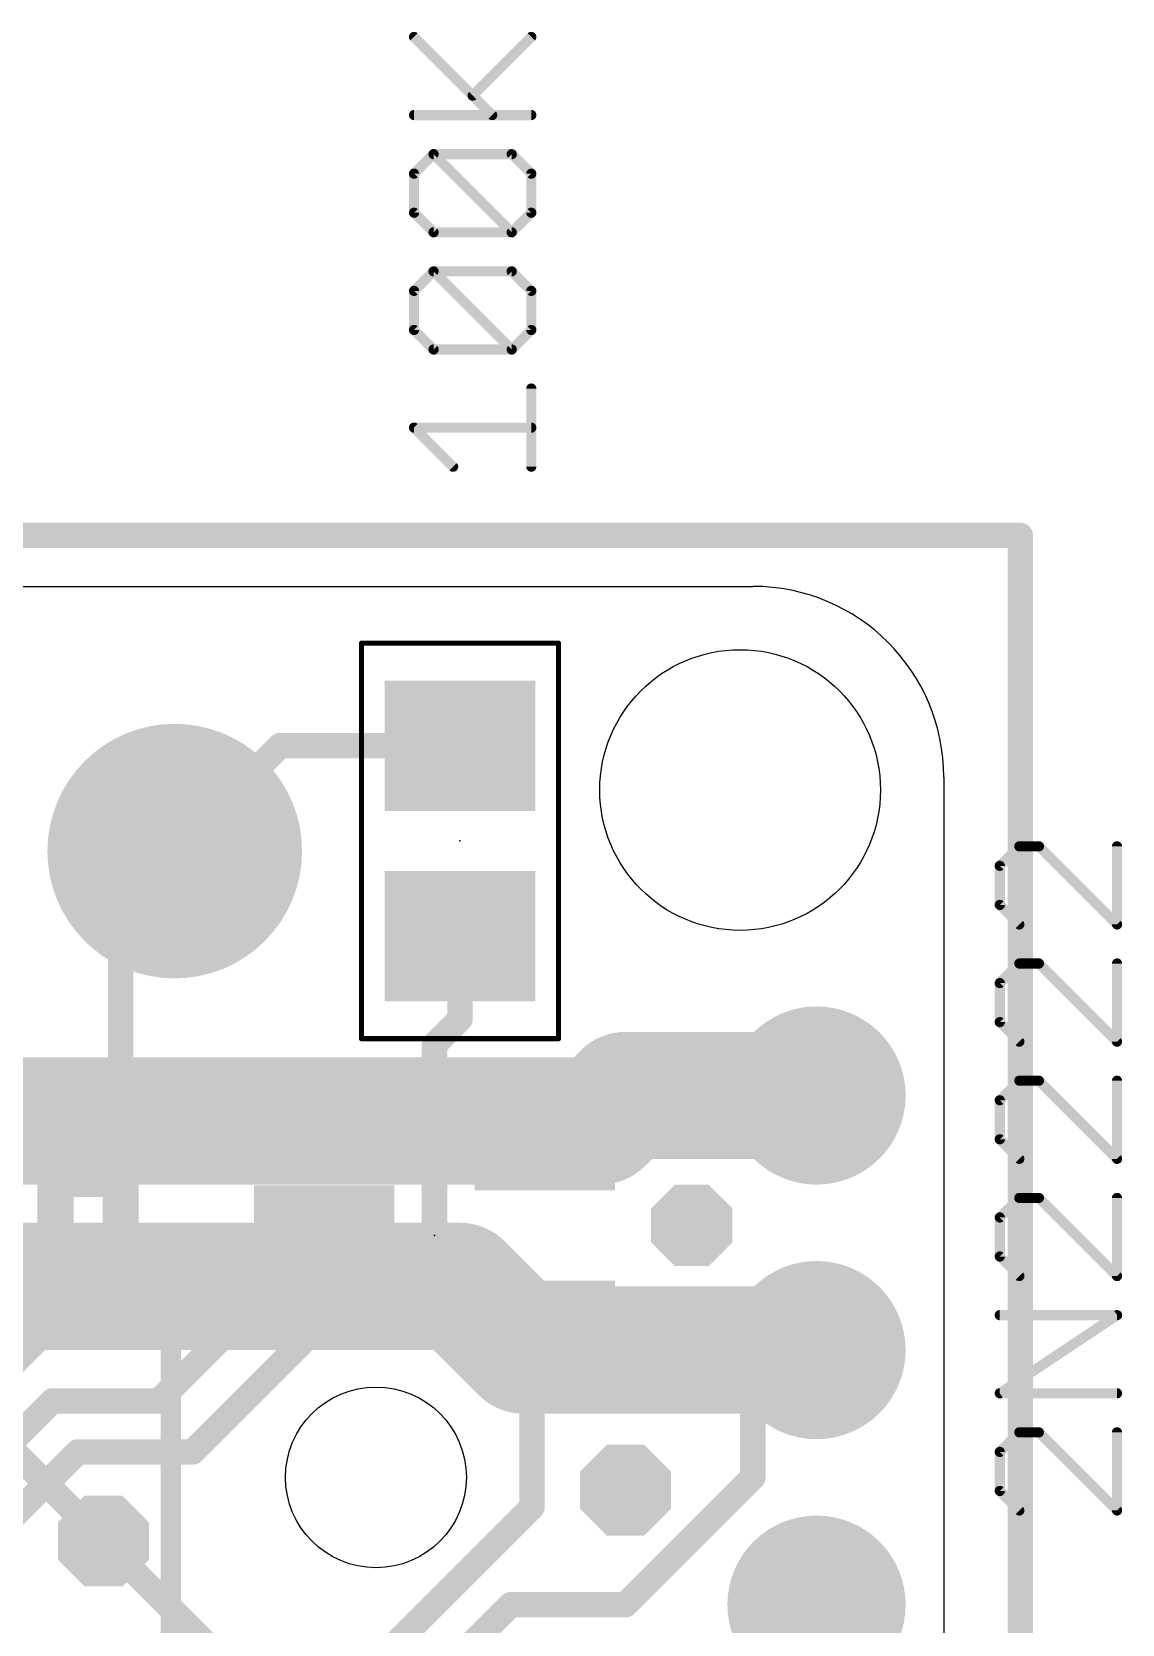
# Model space of a CAD drawing. Extents: x -1.7 to 23.1, y -5.6 to 23.3.
# Drawn here: x 11.22 to 22.1, y 7.43 to 23.31 of the extents above; entities that cross this region are included whole.
import ezdxf

# ---------------------------------------------------------------- set-up
doc = ezdxf.new("R2010")
doc.units = 0
for name, color, linetype in [('1', 12, 'CONTINUOUS'), ('16', 132, 'CONTINUOUS'), ('17', 110, 'CONTINUOUS'), ('18', 110, 'CONTINUOUS'), ('20', 53, 'CONTINUOUS'), ('21', 53, 'CONTINUOUS'), ('23', 53, 'CONTINUOUS'), ('27', 253, 'CONTINUOUS'), ('39', 12, 'CONTINUOUS')]:
    doc.layers.add(name, color=color, linetype=linetype)

# ---------------------------------------------------------------- blocks, each defined once
blk = doc.blocks.new('ROUNDP')
at = {"const_width": 0.5}
blk.add_lwpolyline([(0, -0.25, 1), (0, 0.25, 1), (0, -0.25)], format="xyb", dxfattribs=at)
blk = doc.blocks.new('RECT')
blk.add_solid([(-0.5, -0.5), (0.5, -0.5), (-0.5, 0.5), (0.5, 0.5)])
blk = doc.blocks.new('OCTAGONV')
at = {"const_width": 0.5}
blk.add_lwpolyline([(-0.25, -0.1036), (-0.25, 0.1036), (-0.1036, 0.25), (0.1036, 0.25), (0.25, 0.1036), (0.25, -0.1036), (0.1036, -0.25), (-0.1036, -0.25), (-0.25, -0.1036), (-0.25, 0.1036)], dxfattribs=at)

msp = doc.modelspace()

# ---------------------------------------------------------------- linework, layer by layer
at = {"layer": '1', "const_width": 0.254}
for points in [[(0, 18.288), (21.082, 18.288)], [(21.082, 18.288), (21.082, -0.762)], [(12.6492, 15.1384), (13.7008, 16.19)], [(13.7008, 16.19), (15.494, 16.19)], [(12.6492, 15.1384), (12.11, 14.5992)], [(12.11, 14.5992), (12.11, 11.815)], [(15.494, 13.462), (15.494, 14.29)], [(15.24, 13.208), (15.494, 13.462)], [(15.24, 10.541), (15.24, 13.208)], [(11.46, 11.815), (12.11, 11.815)], [(12.11, 11.094), (12.11, 11.815)], [(14.14, 11.303), (12.489, 9.652)], [(12.11, 11.094), (10.287, 9.271)], [(14.986, 10.287), (15.24, 10.541)], [(13.97, 10.287), (12.827, 9.144)], [(14.986, 10.287), (13.97, 10.287)], [(16.213, 8.593), (16.213, 10.353)], [(16.213, 10.353), (16.34, 10.353)], [(18.415, 9.525), (19.05, 10.16)], [(11.43, 9.652), (10.033, 8.255)], [(12.489, 9.652), (11.43, 9.652)], [(18.415, 8.89), (18.415, 9.525)], [(11.684, 9.144), (10.287, 7.747)], [(12.827, 9.144), (11.684, 9.144)], [(17.145, 7.62), (18.415, 8.89)], [(14.494, 6.874), (16.213, 8.593)], [(13.208, 6.985), (11.938, 8.255)], [(15.494, 7.112), (16.002, 7.62)], [(16.002, 7.62), (17.145, 7.62)]]:
    msp.add_lwpolyline(points, dxfattribs=at)
at = {"layer": '1', "const_width": 0.127}
for points in [[(21.1455, 18.288, 1), (21.0185, 18.288)], [(21.082, 18.2245, 1), (21.082, 18.3515)], [(13.7008, 16.2535, 1), (13.7008, 16.1265)], [(13.7457, 16.1451, 1), (13.6559, 16.2349)], [(15.494, 16.1265, 1), (15.494, 16.2535)], [(12.6941, 15.0935, 1), (12.6043, 15.1833)], [(12.6043, 15.1833, 1), (12.6941, 15.0935)], [(12.1735, 14.5992, 1), (12.0465, 14.5992)], [(12.0651, 14.6441, 1), (12.1549, 14.5543)], [(15.5575, 14.29, 1), (15.4305, 14.29)], [(15.4305, 13.462, 1), (15.5575, 13.462)], [(15.5389, 13.4171, 1), (15.4491, 13.5069)], [(15.3035, 13.208, 1), (15.1765, 13.208)], [(15.1951, 13.2529, 1), (15.2849, 13.1631)], [(11.46, 11.8785, 1), (11.46, 11.7515)], [(12.1735, 11.815, 1), (12.0465, 11.815)], [(12.11, 11.7515, 1), (12.11, 11.8785)], [(12.0465, 11.815, 1), (12.1735, 11.815)], [(14.1849, 11.2581, 1), (14.0951, 11.3479)], [(12.0465, 11.094, 1), (12.1735, 11.094)], [(12.1549, 11.0491, 1), (12.0651, 11.1389)], [(15.2849, 10.4961, 1), (15.1951, 10.5859)], [(15.1765, 10.541, 1), (15.3035, 10.541)], [(13.97, 10.3505, 1), (13.97, 10.2235)], [(14.0149, 10.2421, 1), (13.9251, 10.3319)], [(14.9411, 10.3319, 1), (15.0309, 10.2421)], [(14.986, 10.2235, 1), (14.986, 10.3505)], [(16.2765, 10.353, 1), (16.1495, 10.353)], [(16.213, 10.4165, 1), (16.213, 10.2895)], [(16.34, 10.2895, 1), (16.34, 10.4165)], [(19.0949, 10.1151, 1), (19.0051, 10.2049)], [(11.43, 9.7155, 1), (11.43, 9.5885)], [(11.4749, 9.6071, 1), (11.3851, 9.6969)], [(12.4441, 9.6969, 1), (12.5339, 9.6071)], [(12.489, 9.5885, 1), (12.489, 9.7155)], [(18.4785, 9.525, 1), (18.3515, 9.525)], [(18.3701, 9.5699, 1), (18.4599, 9.4801)], [(11.684, 9.2075, 1), (11.684, 9.0805)], [(11.7289, 9.0991, 1), (11.6391, 9.1889)], [(12.7821, 9.1889, 1), (12.8719, 9.0991)], [(12.827, 9.0805, 1), (12.827, 9.2075)], [(18.3515, 8.89, 1), (18.4785, 8.89)], [(18.4599, 8.8451, 1), (18.3701, 8.9349)], [(16.1495, 8.593, 1), (16.2765, 8.593)], [(16.2579, 8.5481, 1), (16.1681, 8.6379)], [(11.9829, 8.2999, 1), (11.8931, 8.2101)], [(16.002, 7.6835, 1), (16.002, 7.5565)], [(16.0469, 7.5751, 1), (15.9571, 7.6649)], [(17.1001, 7.6649, 1), (17.1899, 7.5751)], [(17.145, 7.5565, 1), (17.145, 7.6835)]]:
    msp.add_lwpolyline(points, format="xyb", dxfattribs=at)
at = {"layer": '16'}
for points, const_width in [([(1.27, 18.288), (21.082, 18.288)], 0.254), ([(21.082, 18.288), (21.082, -0.762)], 0.254), ([(17.145, 12.7), (16.891, 12.446)], 1.27), ([(19.05, 12.7), (17.145, 12.7)], 1.27), ([(16.891, 12.446), (5.842, 12.446)], 1.27), ([(15.494, 10.795), (3.81, 10.795)], 1.27), ([(15.494, 10.795), (16.129, 10.16)], 1.27), ([(16.129, 10.16), (19.05, 10.16)], 1.27), ([(11.938, 8.255), (10.922, 9.271)], 0.254)]:
    msp.add_lwpolyline(points, dxfattribs=dict(at, const_width=const_width))
for points, const_width in [([(21.1455, 18.288, 1), (21.0185, 18.288)], 0.127), ([(21.082, 18.2245, 1), (21.082, 18.3515)], 0.127), ([(17.145, 13.0175, 1), (17.145, 12.3825)], 0.635), ([(17.3695, 12.4755, 1), (16.9205, 12.9245)], 0.635), ([(19.05, 12.3825, 1), (19.05, 13.0175)], 0.635), ([(16.891, 12.1285, 1), (16.891, 12.7635)], 0.635), ([(16.6665, 12.6705, 1), (17.1155, 12.2215)], 0.635), ([(15.7185, 11.0195, 1), (15.2695, 10.5705)], 0.635), ([(15.494, 10.4775, 1), (15.494, 11.1125)], 0.635), ([(16.129, 10.4775, 1), (16.129, 9.8425)], 0.635), ([(15.9045, 9.9355, 1), (16.3535, 10.3845)], 0.635), ([(19.05, 9.8425, 1), (19.05, 10.4775)], 0.635), ([(11.8931, 8.2101, 1), (11.9829, 8.2999)], 0.127)]:
    msp.add_lwpolyline(points, format="xyb", dxfattribs=dict(at, const_width=const_width))
at = {"layer": '20'}
for p, q in [((1.905, 17.78), (18.415, 17.78)), ((20.32, 15.875), (20.32, 1.905))]:
    msp.add_line(p, q, dxfattribs=at)
for centre, radius in [((18.288, 15.748), 1.4), ((14.6558, 8.89), 0.9017)]:
    msp.add_circle(centre, radius, dxfattribs=at)
msp.add_arc((18.415, 15.875), 1.905, 0, 90, dxfattribs=at)
at = {"layer": '21', "const_width": 0.2032}
for points in [[(7.71, 11.04), (12.61, 11.04)], [(12.61, 11.04), (12.61, 6.74)]]:
    msp.add_lwpolyline(points, dxfattribs=at)
at = {"layer": '21', "const_width": 0.1016}
for points in [[(12.6608, 11.04, 1), (12.5592, 11.04)], [(12.61, 10.9892, 1), (12.61, 11.0908)]]:
    msp.add_lwpolyline(points, format="xyb", dxfattribs=at)
at = {"layer": '23'}
for p in [(15.494, 15.24), (15.24, 11.303)]:
    msp.add_point(p, dxfattribs=at)
at = {"layer": '27', "const_width": 0.1016}
for points in [[(15.8154, 22.482), (15.0358, 23.2616)], [(15.6205, 22.6769), (16.2052, 23.2616)], [(15.0358, 22.482), (16.2052, 22.482)], [(15.0358, 21.8973), (15.2307, 22.0922)], [(15.2307, 22.0922), (16.0103, 22.0922)], [(16.0103, 21.3126), (15.2307, 22.0922)], [(16.0103, 22.0922), (16.2052, 21.8973)], [(15.0358, 21.5075), (15.0358, 21.8973)], [(16.2052, 21.8973), (16.2052, 21.5075)], [(15.2307, 21.3126), (15.0358, 21.5075)], [(16.2052, 21.5075), (16.0103, 21.3126)], [(16.0103, 21.3126), (15.2307, 21.3126)], [(15.0358, 20.7279), (15.2307, 20.9228)], [(15.2307, 20.9228), (16.0103, 20.9228)], [(16.0103, 20.1432), (15.2307, 20.9228)], [(16.0103, 20.9228), (16.2052, 20.7279)], [(15.0358, 20.3381), (15.0358, 20.7279)], [(16.2052, 20.7279), (16.2052, 20.3381)], [(15.2307, 20.1432), (15.0358, 20.3381)], [(16.2052, 20.3381), (16.0103, 20.1432)], [(16.0103, 20.1432), (15.2307, 20.1432)], [(16.2052, 18.9738), (16.2052, 19.7534)], [(15.4256, 18.9738), (15.0358, 19.3636)], [(15.0358, 19.3636), (16.2052, 19.3636)], [(21.0727, 15.1864), (20.8778, 14.9915)], [(21.2676, 15.1864), (21.0727, 15.1864)], [(22.0472, 14.4068), (21.2676, 15.1864)], [(22.0472, 15.1864), (22.0472, 14.4068)], [(20.8778, 14.9915), (20.8778, 14.6017)], [(20.8778, 14.6017), (21.0727, 14.4068)], [(21.0727, 14.017), (20.8778, 13.8221)], [(21.2676, 14.017), (21.0727, 14.017)], [(22.0472, 13.2374), (21.2676, 14.017)], [(22.0472, 14.017), (22.0472, 13.2374)], [(20.8778, 13.8221), (20.8778, 13.4323)], [(20.8778, 13.4323), (21.0727, 13.2374)], [(21.0727, 12.8476), (20.8778, 12.6527)], [(21.2676, 12.8476), (21.0727, 12.8476)], [(22.0472, 12.068), (21.2676, 12.8476)], [(22.0472, 12.8476), (22.0472, 12.068)], [(20.8778, 12.6527), (20.8778, 12.2629)], [(20.8778, 12.2629), (21.0727, 12.068)], [(21.0727, 11.6782), (20.8778, 11.4833)], [(21.2676, 11.6782), (21.0727, 11.6782)], [(22.0472, 10.8986), (21.2676, 11.6782)], [(22.0472, 11.6782), (22.0472, 10.8986)], [(20.8778, 11.4833), (20.8778, 11.0935)], [(20.8778, 11.0935), (21.0727, 10.8986)], [(20.8778, 9.7292), (22.0472, 10.5088)], [(22.0472, 10.5088), (20.8778, 10.5088)], [(22.0472, 9.7292), (20.8778, 9.7292)], [(21.0727, 9.3394), (20.8778, 9.1445)], [(21.2676, 9.3394), (21.0727, 9.3394)], [(22.0472, 8.5598), (21.2676, 9.3394)], [(22.0472, 9.3394), (22.0472, 8.5598)], [(20.8778, 9.1445), (20.8778, 8.7547)], [(20.8778, 8.7547), (21.0727, 8.5598)]]:
    msp.add_lwpolyline(points, dxfattribs=at)
at = {"layer": '27', "const_width": 0.0508}
for points in [[(15.0538, 23.2795, 1), (15.0178, 23.2436)], [(16.2232, 23.2436, 1), (16.1872, 23.2795)], [(15.6025, 22.6948, 1), (15.6385, 22.6589)], [(15.0358, 22.5074, 1), (15.0358, 22.4566)], [(15.7974, 22.464, 1), (15.8334, 22.5)], [(16.2052, 22.4566, 1), (16.2052, 22.5074)], [(15.2487, 22.1102, 1), (15.2127, 22.0742)], [(15.2307, 22.1176, 1), (15.2307, 22.0668)], [(15.2487, 22.0742, 1), (15.2127, 22.1102)], [(16.0283, 22.1102, 1), (15.9923, 22.0742)], [(16.0103, 22.0668, 1), (16.0103, 22.1176)], [(15.0178, 21.9153, 1), (15.0538, 21.8793)], [(15.0612, 21.8973, 1), (15.0104, 21.8973)], [(16.2306, 21.8973, 1), (16.1798, 21.8973)], [(16.1872, 21.8793, 1), (16.2232, 21.9153)], [(15.0538, 21.5255, 1), (15.0178, 21.4895)], [(15.0104, 21.5075, 1), (15.0612, 21.5075)], [(16.1798, 21.5075, 1), (16.2306, 21.5075)], [(16.2232, 21.4895, 1), (16.1872, 21.5255)], [(15.2307, 21.338, 1), (15.2307, 21.2872)], [(15.2127, 21.2946, 1), (15.2487, 21.3306)], [(15.9923, 21.3306, 1), (16.0283, 21.2946)], [(15.9923, 21.2946, 1), (16.0283, 21.3306)], [(16.0103, 21.2872, 1), (16.0103, 21.338)], [(15.2487, 20.9408, 1), (15.2127, 20.9048)], [(15.2307, 20.9482, 1), (15.2307, 20.8974)], [(15.2487, 20.9048, 1), (15.2127, 20.9408)], [(16.0283, 20.9408, 1), (15.9923, 20.9048)], [(16.0103, 20.8974, 1), (16.0103, 20.9482)], [(15.0178, 20.7459, 1), (15.0538, 20.7099)], [(15.0612, 20.7279, 1), (15.0104, 20.7279)], [(16.2306, 20.7279, 1), (16.1798, 20.7279)], [(16.1872, 20.7099, 1), (16.2232, 20.7459)], [(15.0538, 20.3561, 1), (15.0178, 20.3201)], [(15.0104, 20.3381, 1), (15.0612, 20.3381)], [(16.1798, 20.3381, 1), (16.2306, 20.3381)], [(16.2232, 20.3201, 1), (16.1872, 20.3561)], [(15.2307, 20.1686, 1), (15.2307, 20.1178)], [(15.2127, 20.1252, 1), (15.2487, 20.1612)], [(15.9923, 20.1612, 1), (16.0283, 20.1252)], [(15.9923, 20.1252, 1), (16.0283, 20.1612)], [(16.0103, 20.1178, 1), (16.0103, 20.1686)], [(16.2306, 19.7534, 1), (16.1798, 19.7534)], [(15.0538, 19.3816, 1), (15.0178, 19.3456)], [(15.0358, 19.389, 1), (15.0358, 19.3382)], [(16.2052, 19.3382, 1), (16.2052, 19.389)], [(15.4076, 18.9558, 1), (15.4436, 18.9918)], [(16.1798, 18.9738, 1), (16.2306, 18.9738)], [(21.0727, 15.2118, 1), (21.0727, 15.161)], [(21.0907, 15.1684, 1), (21.0547, 15.2043)], [(21.2856, 15.2043, 1), (21.2496, 15.1684)], [(21.2676, 15.161, 1), (21.2676, 15.2118)], [(22.0726, 15.1864, 1), (22.0218, 15.1864)], [(20.9032, 14.9915, 1), (20.8524, 14.9915)], [(20.8598, 15.0094, 1), (20.8958, 14.9735)], [(20.8958, 14.6196, 1), (20.8598, 14.5837)], [(20.8524, 14.6017, 1), (20.9032, 14.6017)], [(21.0547, 14.3888, 1), (21.0907, 14.4247)], [(22.0218, 14.4068, 1), (22.0726, 14.4068)], [(22.0292, 14.3888, 1), (22.0652, 14.4247)], [(21.0727, 14.0424, 1), (21.0727, 13.9916)], [(21.0907, 13.999, 1), (21.0547, 14.0349)], [(21.2856, 14.0349, 1), (21.2496, 13.999)], [(21.2676, 13.9916, 1), (21.2676, 14.0424)], [(22.0726, 14.017, 1), (22.0218, 14.017)], [(20.9032, 13.8221, 1), (20.8524, 13.8221)], [(20.8598, 13.84, 1), (20.8958, 13.8041)], [(20.8958, 13.4502, 1), (20.8598, 13.4143)], [(20.8524, 13.4323, 1), (20.9032, 13.4323)], [(21.0547, 13.2194, 1), (21.0907, 13.2553)], [(22.0218, 13.2374, 1), (22.0726, 13.2374)], [(22.0292, 13.2194, 1), (22.0652, 13.2553)], [(21.0727, 12.873, 1), (21.0727, 12.8222)], [(21.0907, 12.8296, 1), (21.0547, 12.8655)], [(21.2856, 12.8655, 1), (21.2496, 12.8296)], [(21.2676, 12.8222, 1), (21.2676, 12.873)], [(22.0726, 12.8476, 1), (22.0218, 12.8476)], [(20.9032, 12.6527, 1), (20.8524, 12.6527)], [(20.8598, 12.6706, 1), (20.8958, 12.6347)], [(20.8958, 12.2808, 1), (20.8598, 12.2449)], [(20.8524, 12.2629, 1), (20.9032, 12.2629)], [(21.0547, 12.05, 1), (21.0907, 12.086)], [(22.0218, 12.068, 1), (22.0726, 12.068)], [(22.0292, 12.05, 1), (22.0652, 12.086)], [(21.0727, 11.7036, 1), (21.0727, 11.6528)], [(21.0907, 11.6602, 1), (21.0547, 11.6962)], [(21.2856, 11.6962, 1), (21.2496, 11.6602)], [(21.2676, 11.6528, 1), (21.2676, 11.7036)], [(22.0726, 11.6782, 1), (22.0218, 11.6782)], [(20.8598, 11.5013, 1), (20.8958, 11.4653)], [(20.9032, 11.4833, 1), (20.8524, 11.4833)], [(20.8958, 11.1115, 1), (20.8598, 11.0755)], [(20.8524, 11.0935, 1), (20.9032, 11.0935)], [(21.0547, 10.8806, 1), (21.0907, 10.9166)], [(22.0218, 10.8986, 1), (22.0726, 10.8986)], [(22.0292, 10.8806, 1), (22.0652, 10.9166)], [(20.8778, 10.5342, 1), (20.8778, 10.4834)], [(22.0613, 10.4877, 1), (22.0331, 10.5299)], [(22.0472, 10.4834, 1), (22.0472, 10.5342)], [(20.8778, 9.7546, 1), (20.8778, 9.7038)], [(20.8637, 9.7503, 1), (20.8919, 9.7081)], [(22.0472, 9.7038, 1), (22.0472, 9.7546)], [(21.0727, 9.3648, 1), (21.0727, 9.314)], [(21.0907, 9.3214, 1), (21.0547, 9.3574)], [(21.2856, 9.3574, 1), (21.2496, 9.3214)], [(21.2676, 9.314, 1), (21.2676, 9.3648)], [(22.0726, 9.3394, 1), (22.0218, 9.3394)], [(20.8598, 9.1625, 1), (20.8958, 9.1265)], [(20.9032, 9.1445, 1), (20.8524, 9.1445)], [(20.8958, 8.7727, 1), (20.8598, 8.7367)], [(20.8524, 8.7547, 1), (20.9032, 8.7547)], [(21.0547, 8.5418, 1), (21.0907, 8.5778)], [(22.0218, 8.5598, 1), (22.0726, 8.5598)], [(22.0292, 8.5418, 1), (22.0652, 8.5778)]]:
    msp.add_lwpolyline(points, format="xyb", dxfattribs=at)
at = {"layer": '39', "const_width": 0.0508}
for points in [[(14.511, 13.267), (14.511, 17.213)], [(14.511, 17.213), (16.477, 17.213)], [(16.477, 17.213), (16.477, 13.267)], [(16.477, 13.267), (14.511, 13.267)]]:
    msp.add_lwpolyline(points, dxfattribs=at)
at = {"layer": '39', "const_width": 0.0254}
for points in [[(14.5237, 17.213, 1), (14.4983, 17.213)], [(14.511, 17.2257, 1), (14.511, 17.2003)], [(16.4897, 17.213, 1), (16.4643, 17.213)], [(16.477, 17.2003, 1), (16.477, 17.2257)], [(14.511, 13.2797, 1), (14.511, 13.2543)], [(14.4983, 13.267, 1), (14.5237, 13.267)], [(16.4643, 13.267, 1), (16.4897, 13.267)], [(16.477, 13.2543, 1), (16.477, 13.2797)]]:
    msp.add_lwpolyline(points, format="xyb", dxfattribs=at)

# ---------------------------------------------------------------- block references
at = {"layer": '1'}
for p, xscale, yscale, rotation in [((15.494, 16.19), 1.3, 1.5, 90), ((15.494, 14.29), 1.3, 1.5, 90), ((11.46, 11.815), 0.36, 1.26, 180), ((12.11, 11.815), 0.36, 1.26, 180)]:
    msp.add_blockref('RECT', p, dxfattribs=dict(at, xscale=xscale, yscale=yscale, rotation=rotation))
at = {"layer": '1', "yscale": 1.4, "rotation": 90}
for p in [(16.34, 12.253), (14.14, 11.303), (16.34, 10.353)]:
    msp.add_blockref('RECT', p, dxfattribs=at)
at = {"layer": '17', "xscale": 2.54, "yscale": 2.54, "rotation": 90}
msp.add_blockref('ROUNDP', (12.6492, 15.1384), dxfattribs=at)
msp.add_blockref('ROUNDP', (12.6492, 15.1384), dxfattribs=at)
at = {"layer": '17', "xscale": 1.778, "yscale": 1.778}
for p in [(19.05, 12.7), (19.05, 12.7), (19.05, 10.16), (19.05, 10.16), (19.05, 7.62), (19.05, 7.62)]:
    msp.add_blockref('ROUNDP', p, dxfattribs=at)
at = {"layer": '18'}
for p, xscale, yscale in [((17.8054, 11.4046), 0.8128, 0.8128), ((17.8054, 11.4046), 0.8128, 0.8128), ((17.145, 8.763), 0.9064, 0.9064), ((17.145, 8.763), 0.9064, 0.9064), ((11.938, 8.255), 0.9064, 0.9064), ((11.938, 8.255), 0.9064, 0.9064)]:
    msp.add_blockref('OCTAGONV', p, dxfattribs=dict(at, xscale=xscale, yscale=yscale))

doc.saveas('drawing.dxf')
